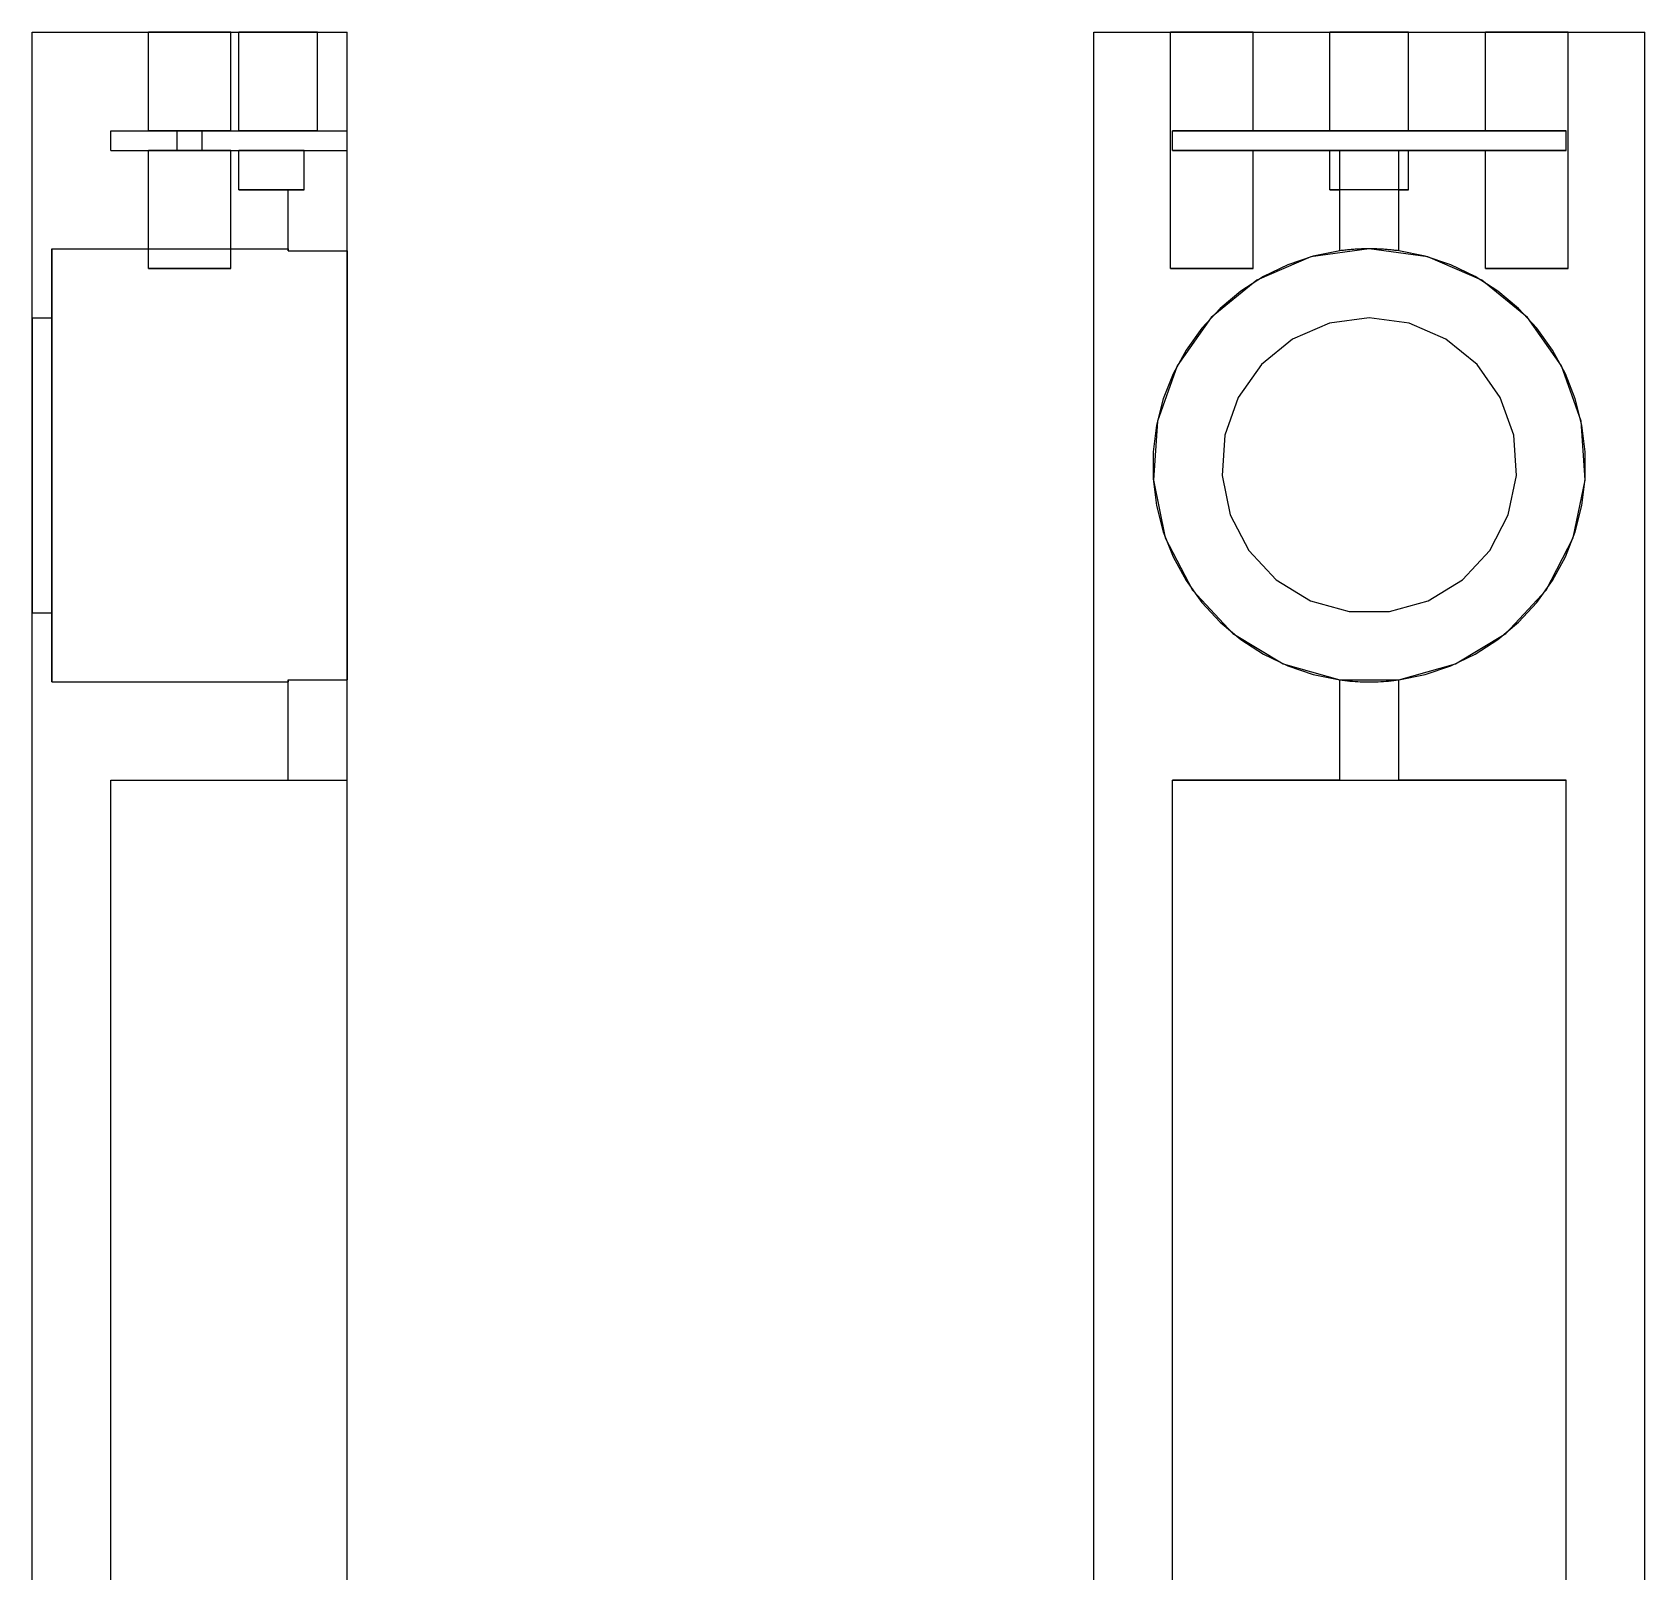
# Model space of a CAD drawing. Header units: millimetres. Extents: x 0 to 258, y -45 to 262.
# Drawn here: x 0 to 82, y 33.6 to 111.8 of the extents above; entities that cross this region are included whole.
import ezdxf

# ---------------------------------------------------------------- set-up
doc = ezdxf.new("R2010")
doc.units = ezdxf.units.MM
for name, color, linetype in [('FRONT_HIDDEN', 8, 'CONTINUOUS'), ('FRONT_VISIBLE', 7, 'Continuous'), ('SIDE_HIDDEN', 8, 'CONTINUOUS'), ('SIDE_VISIBLE', 7, 'Continuous')]:
    doc.layers.add(name, color=color, linetype=linetype)

msp = doc.modelspace()

# ---------------------------------------------------------------- linework, layer by layer
at = {"layer": 'FRONT_HIDDEN'}
for points in [[(0, 0), (0, 111.8)], [(0, 111.8), (16, 111.8)], [(10.1, 111.8), (9.917, 111.8), (9.735, 111.8), (9.552, 111.8), (9.37, 111.8), (9.187, 111.8), (9.004, 111.8), (8.822, 111.8), (8.639, 111.8), (8.457, 111.8), (8.274, 111.8), (8.091, 111.8), (7.909, 111.8), (7.726, 111.8), (7.543, 111.8), (7.361, 111.8), (7.178, 111.8), (6.996, 111.8), (6.813, 111.8), (6.63, 111.8), (6.448, 111.8), (6.265, 111.8), (6.083, 111.8), (5.9, 111.8)], [(5.9, 111.8), (6.083, 111.8), (6.265, 111.8), (6.448, 111.8), (6.63, 111.8), (6.813, 111.8), (6.996, 111.8), (7.178, 111.8), (7.361, 111.8), (7.543, 111.8), (7.726, 111.8), (7.909, 111.8), (8.091, 111.8), (8.274, 111.8), (8.457, 111.8), (8.639, 111.8), (8.822, 111.8), (9.004, 111.8), (9.187, 111.8), (9.37, 111.8), (9.552, 111.8), (9.735, 111.8), (9.917, 111.8), (10.1, 111.8)], [(10.1, 111.8), (9.917, 111.8), (9.735, 111.8), (9.552, 111.8), (9.37, 111.8), (9.187, 111.8), (9.004, 111.8), (8.822, 111.8), (8.639, 111.8), (8.457, 111.8), (8.274, 111.8), (8.091, 111.8), (7.909, 111.8), (7.726, 111.8), (7.543, 111.8), (7.361, 111.8), (7.178, 111.8), (6.996, 111.8), (6.813, 111.8), (6.63, 111.8), (6.448, 111.8), (6.265, 111.8), (6.083, 111.8), (5.9, 111.8)], [(5.9, 111.8), (6.083, 111.8), (6.265, 111.8), (6.448, 111.8), (6.63, 111.8), (6.813, 111.8), (6.996, 111.8), (7.178, 111.8), (7.361, 111.8), (7.543, 111.8), (7.726, 111.8), (7.909, 111.8), (8.091, 111.8), (8.274, 111.8), (8.457, 111.8), (8.639, 111.8), (8.822, 111.8), (9.004, 111.8), (9.187, 111.8), (9.37, 111.8), (9.552, 111.8), (9.735, 111.8), (9.917, 111.8), (10.1, 111.8)], [(5.9, 106.8), (5.9, 111.8)], [(5.9, 106.8), (5.9, 111.8)], [(10.1, 106.8), (10.1, 111.8)], [(10.1, 106.8), (10.1, 111.8)], [(14.5, 111.8), (14.326, 111.8), (14.152, 111.8), (13.978, 111.8), (13.804, 111.8), (13.63, 111.8), (13.457, 111.8), (13.283, 111.8), (13.109, 111.8), (12.935, 111.8), (12.761, 111.8), (12.587, 111.8), (12.413, 111.8), (12.239, 111.8), (12.065, 111.8), (11.891, 111.8), (11.717, 111.8), (11.543, 111.8), (11.37, 111.8), (11.196, 111.8), (11.022, 111.8), (10.848, 111.8), (10.674, 111.8), (10.5, 111.8)], [(10.5, 111.8), (10.674, 111.8), (10.848, 111.8), (11.022, 111.8), (11.196, 111.8), (11.37, 111.8), (11.543, 111.8), (11.717, 111.8), (11.891, 111.8), (12.065, 111.8), (12.239, 111.8), (12.413, 111.8), (12.587, 111.8), (12.761, 111.8), (12.935, 111.8), (13.109, 111.8), (13.283, 111.8), (13.457, 111.8), (13.63, 111.8), (13.804, 111.8), (13.978, 111.8), (14.152, 111.8), (14.326, 111.8), (14.5, 111.8)], [(10.5, 106.8), (10.5, 111.8)], [(14.5, 106.8), (14.5, 111.8)], [(16, 0), (16, 111.8)], [(4, 106.8), (7.36, 106.8)], [(4, 106.8), (7.36, 106.8)], [(4, 105.8), (4, 106.8)], [(4, 105.8), (4, 106.8)], [(10.1, 106.8), (9.917, 106.8), (9.735, 106.8), (9.552, 106.8), (9.37, 106.8), (9.187, 106.8), (9.004, 106.8), (8.822, 106.8), (8.639, 106.8), (8.457, 106.8), (8.274, 106.8), (8.091, 106.8), (7.909, 106.8), (7.726, 106.8), (7.543, 106.8), (7.361, 106.8), (7.178, 106.8), (6.996, 106.8), (6.813, 106.8), (6.63, 106.8), (6.448, 106.8), (6.265, 106.8), (6.083, 106.8), (5.9, 106.8)], [(5.9, 106.8), (5.963, 106.8), (6.027, 106.8), (6.09, 106.8), (6.154, 106.8), (6.217, 106.8), (6.281, 106.8), (6.344, 106.8), (6.408, 106.8), (6.471, 106.8), (6.535, 106.8), (6.598, 106.8), (6.662, 106.8), (6.725, 106.8), (6.789, 106.8), (6.852, 106.8), (6.915, 106.8), (6.979, 106.8), (7.042, 106.8), (7.106, 106.8), (7.169, 106.8), (7.233, 106.8), (7.296, 106.8), (7.36, 106.8)], [(7.36, 106.8), (7.296, 106.8), (7.233, 106.8), (7.169, 106.8), (7.106, 106.8), (7.042, 106.8), (6.979, 106.8), (6.915, 106.8), (6.852, 106.8), (6.789, 106.8), (6.725, 106.8), (6.662, 106.8), (6.598, 106.8), (6.535, 106.8), (6.471, 106.8), (6.408, 106.8), (6.344, 106.8), (6.281, 106.8), (6.217, 106.8), (6.154, 106.8), (6.09, 106.8), (6.027, 106.8), (5.963, 106.8), (5.9, 106.8)], [(5.9, 106.8), (6.083, 106.8), (6.265, 106.8), (6.448, 106.8), (6.63, 106.8), (6.813, 106.8), (6.996, 106.8), (7.178, 106.8), (7.361, 106.8), (7.543, 106.8), (7.726, 106.8), (7.909, 106.8), (8.091, 106.8), (8.274, 106.8), (8.457, 106.8), (8.639, 106.8), (8.822, 106.8), (9.004, 106.8), (9.187, 106.8), (9.37, 106.8), (9.552, 106.8), (9.735, 106.8), (9.917, 106.8), (10.1, 106.8)], [(7.36, 105.8), (7.36, 106.8)], [(7.36, 105.8), (7.36, 106.8)], [(8.64, 106.8), (8.704, 106.8), (8.767, 106.8), (8.831, 106.8), (8.894, 106.8), (8.958, 106.8), (9.021, 106.8), (9.085, 106.8), (9.148, 106.8), (9.211, 106.8), (9.275, 106.8), (9.338, 106.8), (9.402, 106.8), (9.465, 106.8), (9.529, 106.8), (9.592, 106.8), (9.656, 106.8), (9.719, 106.8), (9.783, 106.8), (9.846, 106.8), (9.91, 106.8), (9.973, 106.8), (10.037, 106.8), (10.1, 106.8)], [(8.64, 105.8), (8.64, 106.8)], [(8.64, 105.8), (8.64, 106.8)], [(10.1, 106.8), (10.037, 106.8), (9.973, 106.8), (9.91, 106.8), (9.846, 106.8), (9.783, 106.8), (9.719, 106.8), (9.656, 106.8), (9.592, 106.8), (9.529, 106.8), (9.465, 106.8), (9.402, 106.8), (9.338, 106.8), (9.275, 106.8), (9.211, 106.8), (9.148, 106.8), (9.085, 106.8), (9.021, 106.8), (8.958, 106.8), (8.894, 106.8), (8.831, 106.8), (8.767, 106.8), (8.704, 106.8), (8.64, 106.8)], [(8.64, 106.8), (16, 106.8)], [(8.64, 106.8), (16, 106.8)], [(14.5, 106.8), (14.326, 106.8), (14.152, 106.8), (13.978, 106.8), (13.804, 106.8), (13.63, 106.8), (13.457, 106.8), (13.283, 106.8), (13.109, 106.8), (12.935, 106.8), (12.761, 106.8), (12.587, 106.8), (12.413, 106.8), (12.239, 106.8), (12.065, 106.8), (11.891, 106.8), (11.717, 106.8), (11.543, 106.8), (11.37, 106.8), (11.196, 106.8), (11.022, 106.8), (10.848, 106.8), (10.674, 106.8), (10.5, 106.8)], [(10.5, 106.8), (10.674, 106.8), (10.848, 106.8), (11.022, 106.8), (11.196, 106.8), (11.37, 106.8), (11.543, 106.8), (11.717, 106.8), (11.891, 106.8), (12.065, 106.8), (12.239, 106.8), (12.413, 106.8), (12.587, 106.8), (12.761, 106.8), (12.935, 106.8), (13.109, 106.8), (13.283, 106.8), (13.457, 106.8), (13.63, 106.8), (13.804, 106.8), (13.978, 106.8), (14.152, 106.8), (14.326, 106.8), (14.5, 106.8)], [(16, 105.8), (16, 106.8)], [(16, 105.8), (16, 106.8)], [(4, 105.8), (7.36, 105.8)], [(4, 105.8), (7.36, 105.8)], [(10.1, 105.8), (9.917, 105.8), (9.735, 105.8), (9.552, 105.8), (9.37, 105.8), (9.187, 105.8), (9.004, 105.8), (8.822, 105.8), (8.639, 105.8), (8.457, 105.8), (8.274, 105.8), (8.091, 105.8), (7.909, 105.8), (7.726, 105.8), (7.543, 105.8), (7.361, 105.8), (7.178, 105.8), (6.996, 105.8), (6.813, 105.8), (6.63, 105.8), (6.448, 105.8), (6.265, 105.8), (6.083, 105.8), (5.9, 105.8)], [(5.9, 105.8), (5.963, 105.8), (6.027, 105.8), (6.09, 105.8), (6.154, 105.8), (6.217, 105.8), (6.281, 105.8), (6.344, 105.8), (6.408, 105.8), (6.471, 105.8), (6.535, 105.8), (6.598, 105.8), (6.662, 105.8), (6.725, 105.8), (6.789, 105.8), (6.852, 105.8), (6.915, 105.8), (6.979, 105.8), (7.042, 105.8), (7.106, 105.8), (7.169, 105.8), (7.233, 105.8), (7.296, 105.8), (7.36, 105.8)], [(7.36, 105.8), (7.296, 105.8), (7.233, 105.8), (7.169, 105.8), (7.106, 105.8), (7.042, 105.8), (6.979, 105.8), (6.915, 105.8), (6.852, 105.8), (6.789, 105.8), (6.725, 105.8), (6.662, 105.8), (6.598, 105.8), (6.535, 105.8), (6.471, 105.8), (6.408, 105.8), (6.344, 105.8), (6.281, 105.8), (6.217, 105.8), (6.154, 105.8), (6.09, 105.8), (6.027, 105.8), (5.963, 105.8), (5.9, 105.8)], [(5.9, 105.8), (6.083, 105.8), (6.265, 105.8), (6.448, 105.8), (6.63, 105.8), (6.813, 105.8), (6.996, 105.8), (7.178, 105.8), (7.361, 105.8), (7.543, 105.8), (7.726, 105.8), (7.909, 105.8), (8.091, 105.8), (8.274, 105.8), (8.457, 105.8), (8.639, 105.8), (8.822, 105.8), (9.004, 105.8), (9.187, 105.8), (9.37, 105.8), (9.552, 105.8), (9.735, 105.8), (9.917, 105.8), (10.1, 105.8)], [(5.9, 99.8), (5.9, 105.8)], [(5.9, 99.8), (5.9, 105.8)], [(8.64, 105.8), (8.704, 105.8), (8.767, 105.8), (8.831, 105.8), (8.894, 105.8), (8.958, 105.8), (9.021, 105.8), (9.085, 105.8), (9.148, 105.8), (9.211, 105.8), (9.275, 105.8), (9.338, 105.8), (9.402, 105.8), (9.465, 105.8), (9.529, 105.8), (9.592, 105.8), (9.656, 105.8), (9.719, 105.8), (9.783, 105.8), (9.846, 105.8), (9.91, 105.8), (9.973, 105.8), (10.037, 105.8), (10.1, 105.8)], [(10.1, 105.8), (10.037, 105.8), (9.973, 105.8), (9.91, 105.8), (9.846, 105.8), (9.783, 105.8), (9.719, 105.8), (9.656, 105.8), (9.592, 105.8), (9.529, 105.8), (9.465, 105.8), (9.402, 105.8), (9.338, 105.8), (9.275, 105.8), (9.211, 105.8), (9.148, 105.8), (9.085, 105.8), (9.021, 105.8), (8.958, 105.8), (8.894, 105.8), (8.831, 105.8), (8.767, 105.8), (8.704, 105.8), (8.64, 105.8)], [(8.64, 105.8), (16, 105.8)], [(8.64, 105.8), (16, 105.8)], [(10.1, 99.8), (10.1, 105.8)], [(10.1, 99.8), (10.1, 105.8)], [(13.823, 105.8), (13.678, 105.8), (13.534, 105.8), (13.389, 105.8), (13.245, 105.8), (13.101, 105.8), (12.956, 105.8), (12.812, 105.8), (12.667, 105.8), (12.523, 105.8), (12.378, 105.8), (12.234, 105.8), (12.089, 105.8), (11.945, 105.8), (11.8, 105.8), (11.656, 105.8), (11.511, 105.8), (11.367, 105.8), (11.222, 105.8), (11.078, 105.8), (10.933, 105.8), (10.789, 105.8), (10.644, 105.8), (10.5, 105.8)], [(10.5, 105.8), (10.644, 105.8), (10.789, 105.8), (10.933, 105.8), (11.078, 105.8), (11.222, 105.8), (11.367, 105.8), (11.511, 105.8), (11.656, 105.8), (11.8, 105.8), (11.945, 105.8), (12.089, 105.8), (12.234, 105.8), (12.378, 105.8), (12.523, 105.8), (12.667, 105.8), (12.812, 105.8), (12.956, 105.8), (13.101, 105.8), (13.245, 105.8), (13.389, 105.8), (13.534, 105.8), (13.678, 105.8), (13.823, 105.8)], [(10.5, 103.8), (10.5, 105.8)], [(13.823, 105.8), (16, 105.8)], [(13.823, 103.8), (13.823, 105.8)], [(13.823, 105.8), (16, 105.8)], [(13.823, 103.8), (13.823, 105.8)], [(16, 100.697), (16, 105.8)], [(16, 100.697), (16, 105.8)], [(13.823, 103.8), (13.678, 103.8), (13.534, 103.8), (13.389, 103.8), (13.245, 103.8), (13.101, 103.8), (12.956, 103.8), (12.812, 103.8), (12.667, 103.8), (12.523, 103.8), (12.378, 103.8), (12.234, 103.8), (12.089, 103.8), (11.945, 103.8), (11.8, 103.8), (11.656, 103.8), (11.511, 103.8), (11.367, 103.8), (11.222, 103.8), (11.078, 103.8), (10.933, 103.8), (10.789, 103.8), (10.644, 103.8), (10.5, 103.8)], [(10.5, 103.8), (10.644, 103.8), (10.789, 103.8), (10.933, 103.8), (11.078, 103.8), (11.222, 103.8), (11.367, 103.8), (11.511, 103.8), (11.656, 103.8), (11.8, 103.8), (11.945, 103.8), (12.089, 103.8), (12.234, 103.8), (12.378, 103.8), (12.523, 103.8), (12.667, 103.8), (12.812, 103.8), (12.956, 103.8), (13.101, 103.8), (13.245, 103.8), (13.389, 103.8), (13.534, 103.8), (13.678, 103.8), (13.823, 103.8)], [(13, 103.8), (13.823, 103.8)], [(13, 100.697), (13, 103.8)], [(13, 103.8), (13.823, 103.8)], [(13, 100.697), (13, 103.8)], [(1, 100.8), (1, 99.843), (1, 98.887), (1, 97.93), (1, 96.974), (1, 96.017), (1, 95.061), (1, 94.104), (1, 93.148), (1, 92.191), (1, 91.235), (1, 90.278), (1, 89.322), (1, 88.365), (1, 87.409), (1, 86.452), (1, 85.496), (1, 84.539), (1, 83.583), (1, 82.626), (1, 81.67), (1, 80.713), (1, 79.757), (1, 78.8)], [(1, 78.8), (1, 79.757), (1, 80.713), (1, 81.67), (1, 82.626), (1, 83.583), (1, 84.539), (1, 85.496), (1, 86.452), (1, 87.409), (1, 88.365), (1, 89.322), (1, 90.278), (1, 91.235), (1, 92.191), (1, 93.148), (1, 94.104), (1, 95.061), (1, 96.017), (1, 96.974), (1, 97.93), (1, 98.887), (1, 99.843), (1, 100.8)], [(1, 100.8), (13, 100.8)], [(13, 100.697), (13, 100.702), (13, 100.706), (13, 100.711), (13, 100.715), (13, 100.72), (13, 100.724), (13, 100.729), (13, 100.733), (13, 100.737), (13, 100.742), (13, 100.746), (13, 100.751), (13, 100.755), (13, 100.76), (13, 100.764), (13, 100.769), (13, 100.773), (13, 100.778), (13, 100.782), (13, 100.787), (13, 100.791), (13, 100.796), (13, 100.8)], [(13, 100.8), (13, 100.796), (13, 100.791), (13, 100.787), (13, 100.782), (13, 100.778), (13, 100.773), (13, 100.769), (13, 100.764), (13, 100.76), (13, 100.755), (13, 100.751), (13, 100.746), (13, 100.742), (13, 100.737), (13, 100.733), (13, 100.729), (13, 100.724), (13, 100.72), (13, 100.715), (13, 100.711), (13, 100.706), (13, 100.702), (13, 100.697)], [(13, 100.697), (16, 100.697)], [(13, 100.697), (16, 100.697)], [(16, 78.903), (16, 79.85), (16, 80.798), (16, 81.746), (16, 82.693), (16, 83.641), (16, 84.588), (16, 85.536), (16, 86.483), (16, 87.431), (16, 88.379), (16, 89.326), (16, 90.274), (16, 91.221), (16, 92.169), (16, 93.117), (16, 94.064), (16, 95.012), (16, 95.959), (16, 96.907), (16, 97.854), (16, 98.802), (16, 99.75), (16, 100.697)], [(16, 100.697), (16, 99.75), (16, 98.802), (16, 97.854), (16, 96.907), (16, 95.959), (16, 95.012), (16, 94.064), (16, 93.117), (16, 92.169), (16, 91.221), (16, 90.274), (16, 89.326), (16, 88.379), (16, 87.431), (16, 86.483), (16, 85.536), (16, 84.588), (16, 83.641), (16, 82.693), (16, 81.746), (16, 80.798), (16, 79.85), (16, 78.903)], [(10.1, 99.8), (9.917, 99.8), (9.735, 99.8), (9.552, 99.8), (9.37, 99.8), (9.187, 99.8), (9.004, 99.8), (8.822, 99.8), (8.639, 99.8), (8.457, 99.8), (8.274, 99.8), (8.091, 99.8), (7.909, 99.8), (7.726, 99.8), (7.543, 99.8), (7.361, 99.8), (7.178, 99.8), (6.996, 99.8), (6.813, 99.8), (6.63, 99.8), (6.448, 99.8), (6.265, 99.8), (6.083, 99.8), (5.9, 99.8)], [(5.9, 99.8), (6.083, 99.8), (6.265, 99.8), (6.448, 99.8), (6.63, 99.8), (6.813, 99.8), (6.996, 99.8), (7.178, 99.8), (7.361, 99.8), (7.543, 99.8), (7.726, 99.8), (7.909, 99.8), (8.091, 99.8), (8.274, 99.8), (8.457, 99.8), (8.639, 99.8), (8.822, 99.8), (9.004, 99.8), (9.187, 99.8), (9.37, 99.8), (9.552, 99.8), (9.735, 99.8), (9.917, 99.8), (10.1, 99.8)], [(10.1, 99.8), (9.917, 99.8), (9.735, 99.8), (9.552, 99.8), (9.37, 99.8), (9.187, 99.8), (9.004, 99.8), (8.822, 99.8), (8.639, 99.8), (8.457, 99.8), (8.274, 99.8), (8.091, 99.8), (7.909, 99.8), (7.726, 99.8), (7.543, 99.8), (7.361, 99.8), (7.178, 99.8), (6.996, 99.8), (6.813, 99.8), (6.63, 99.8), (6.448, 99.8), (6.265, 99.8), (6.083, 99.8), (5.9, 99.8)], [(5.9, 99.8), (6.083, 99.8), (6.265, 99.8), (6.448, 99.8), (6.63, 99.8), (6.813, 99.8), (6.996, 99.8), (7.178, 99.8), (7.361, 99.8), (7.543, 99.8), (7.726, 99.8), (7.909, 99.8), (8.091, 99.8), (8.274, 99.8), (8.457, 99.8), (8.639, 99.8), (8.822, 99.8), (9.004, 99.8), (9.187, 99.8), (9.37, 99.8), (9.552, 99.8), (9.735, 99.8), (9.917, 99.8), (10.1, 99.8)], [(0, 97.3), (0, 96.648), (0, 95.996), (0, 95.343), (0, 94.691), (0, 94.039), (0, 93.387), (0, 92.735), (0, 92.083), (0, 91.43), (0, 90.778), (0, 90.126), (0, 89.474), (0, 88.822), (0, 88.17), (0, 87.517), (0, 86.865), (0, 86.213), (0, 85.561), (0, 84.909), (0, 84.257), (0, 83.604), (0, 82.952), (0, 82.3)], [(0, 82.3), (0, 82.952), (0, 83.604), (0, 84.257), (0, 84.909), (0, 85.561), (0, 86.213), (0, 86.865), (0, 87.517), (0, 88.17), (0, 88.822), (0, 89.474), (0, 90.126), (0, 90.778), (0, 91.43), (0, 92.083), (0, 92.735), (0, 93.387), (0, 94.039), (0, 94.691), (0, 95.343), (0, 95.996), (0, 96.648), (0, 97.3)], [(0, 97.3), (1, 97.3)], [(1, 97.3), (1, 96.648), (1, 95.996), (1, 95.343), (1, 94.691), (1, 94.039), (1, 93.387), (1, 92.735), (1, 92.083), (1, 91.43), (1, 90.778), (1, 90.126), (1, 89.474), (1, 88.822), (1, 88.17), (1, 87.517), (1, 86.865), (1, 86.213), (1, 85.561), (1, 84.909), (1, 84.257), (1, 83.604), (1, 82.952), (1, 82.3)], [(1, 82.3), (1, 82.952), (1, 83.604), (1, 84.257), (1, 84.909), (1, 85.561), (1, 86.213), (1, 86.865), (1, 87.517), (1, 88.17), (1, 88.822), (1, 89.474), (1, 90.126), (1, 90.778), (1, 91.43), (1, 92.083), (1, 92.735), (1, 93.387), (1, 94.039), (1, 94.691), (1, 95.343), (1, 95.996), (1, 96.648), (1, 97.3)], [(0, 82.3), (1, 82.3)], [(1, 78.8), (13, 78.8)], [(13, 78.903), (16, 78.903)], [(13, 73.8), (13, 78.903)], [(13, 78.903), (16, 78.903)], [(13, 78.903), (13, 78.898), (13, 78.894), (13, 78.889), (13, 78.885), (13, 78.88), (13, 78.876), (13, 78.871), (13, 78.867), (13, 78.863), (13, 78.858), (13, 78.854), (13, 78.849), (13, 78.845), (13, 78.84), (13, 78.836), (13, 78.831), (13, 78.827), (13, 78.822), (13, 78.818), (13, 78.813), (13, 78.809), (13, 78.804), (13, 78.8)], [(13, 78.8), (13, 78.804), (13, 78.809), (13, 78.813), (13, 78.818), (13, 78.822), (13, 78.827), (13, 78.831), (13, 78.836), (13, 78.84), (13, 78.845), (13, 78.849), (13, 78.854), (13, 78.858), (13, 78.863), (13, 78.867), (13, 78.871), (13, 78.876), (13, 78.88), (13, 78.885), (13, 78.889), (13, 78.894), (13, 78.898), (13, 78.903)], [(13, 73.8), (13, 78.903)], [(16, 73.8), (16, 78.903)], [(16, 73.8), (16, 78.903)], [(4, 73.8), (16, 73.8)], [(4, 7), (4, 73.8)], [(4, 73.8), (16, 73.8)], [(4, 7), (4, 73.8)], [(13, 73.8), (16, 73.8)], [(13, 73.8), (16, 73.8)], [(16, 7), (16, 73.8)], [(16, 7), (16, 73.8)]]:
    msp.add_lwpolyline(points, dxfattribs=at)
at = {"layer": 'FRONT_VISIBLE'}
for points in [[(0, 0), (0, 111.8)], [(0, 111.8), (16, 111.8)], [(16, 0), (16, 111.8)]]:
    msp.add_lwpolyline(points, dxfattribs=at)
at = {"layer": 'SIDE_HIDDEN'}
for points in [[(53.95, 0), (53.95, 111.8)], [(53.95, 111.8), (81.95, 111.8)], [(62.05, 111.8), (61.867, 111.8), (61.685, 111.8), (61.502, 111.8), (61.32, 111.8), (61.137, 111.8), (60.954, 111.8), (60.772, 111.8), (60.589, 111.8), (60.407, 111.8), (60.224, 111.8), (60.041, 111.8), (59.859, 111.8), (59.676, 111.8), (59.493, 111.8), (59.311, 111.8), (59.128, 111.8), (58.946, 111.8), (58.763, 111.8), (58.58, 111.8), (58.398, 111.8), (58.215, 111.8), (58.033, 111.8), (57.85, 111.8)], [(57.85, 111.8), (57.941, 111.8), (58.033, 111.8), (58.124, 111.8), (58.215, 111.8), (58.307, 111.8), (58.398, 111.8), (58.489, 111.8), (58.58, 111.8), (58.672, 111.8), (58.763, 111.8), (58.854, 111.8), (58.946, 111.8), (59.037, 111.8), (59.128, 111.8), (59.22, 111.8), (59.311, 111.8), (59.402, 111.8), (59.493, 111.8), (59.585, 111.8), (59.676, 111.8), (59.767, 111.8), (59.859, 111.8), (59.95, 111.8)], [(57.85, 99.8), (57.85, 111.8)], [(59.95, 111.8), (60.041, 111.8), (60.133, 111.8), (60.224, 111.8), (60.315, 111.8), (60.407, 111.8), (60.498, 111.8), (60.589, 111.8), (60.68, 111.8), (60.772, 111.8), (60.863, 111.8), (60.954, 111.8), (61.046, 111.8), (61.137, 111.8), (61.228, 111.8), (61.32, 111.8), (61.411, 111.8), (61.502, 111.8), (61.593, 111.8), (61.685, 111.8), (61.776, 111.8), (61.867, 111.8), (61.959, 111.8), (62.05, 111.8)], [(62.05, 106.8), (62.05, 111.8)], [(69.95, 111.8), (69.776, 111.8), (69.602, 111.8), (69.428, 111.8), (69.254, 111.8), (69.08, 111.8), (68.907, 111.8), (68.733, 111.8), (68.559, 111.8), (68.385, 111.8), (68.211, 111.8), (68.037, 111.8), (67.863, 111.8), (67.689, 111.8), (67.515, 111.8), (67.341, 111.8), (67.167, 111.8), (66.993, 111.8), (66.82, 111.8), (66.646, 111.8), (66.472, 111.8), (66.298, 111.8), (66.124, 111.8), (65.95, 111.8)], [(65.95, 111.8), (66.037, 111.8), (66.124, 111.8), (66.211, 111.8), (66.298, 111.8), (66.385, 111.8), (66.472, 111.8), (66.559, 111.8), (66.646, 111.8), (66.733, 111.8), (66.82, 111.8), (66.907, 111.8), (66.993, 111.8), (67.08, 111.8), (67.167, 111.8), (67.254, 111.8), (67.341, 111.8), (67.428, 111.8), (67.515, 111.8), (67.602, 111.8), (67.689, 111.8), (67.776, 111.8), (67.863, 111.8), (67.95, 111.8)], [(65.95, 106.8), (65.95, 111.8)], [(67.95, 111.8), (68.037, 111.8), (68.124, 111.8), (68.211, 111.8), (68.298, 111.8), (68.385, 111.8), (68.472, 111.8), (68.559, 111.8), (68.646, 111.8), (68.733, 111.8), (68.82, 111.8), (68.907, 111.8), (68.993, 111.8), (69.08, 111.8), (69.167, 111.8), (69.254, 111.8), (69.341, 111.8), (69.428, 111.8), (69.515, 111.8), (69.602, 111.8), (69.689, 111.8), (69.776, 111.8), (69.863, 111.8), (69.95, 111.8)], [(69.95, 106.8), (69.95, 111.8)], [(78.05, 111.8), (77.867, 111.8), (77.685, 111.8), (77.502, 111.8), (77.32, 111.8), (77.137, 111.8), (76.954, 111.8), (76.772, 111.8), (76.589, 111.8), (76.407, 111.8), (76.224, 111.8), (76.041, 111.8), (75.859, 111.8), (75.676, 111.8), (75.493, 111.8), (75.311, 111.8), (75.128, 111.8), (74.946, 111.8), (74.763, 111.8), (74.58, 111.8), (74.398, 111.8), (74.215, 111.8), (74.033, 111.8), (73.85, 111.8)], [(73.85, 111.8), (73.941, 111.8), (74.033, 111.8), (74.124, 111.8), (74.215, 111.8), (74.307, 111.8), (74.398, 111.8), (74.489, 111.8), (74.58, 111.8), (74.672, 111.8), (74.763, 111.8), (74.854, 111.8), (74.946, 111.8), (75.037, 111.8), (75.128, 111.8), (75.22, 111.8), (75.311, 111.8), (75.402, 111.8), (75.493, 111.8), (75.585, 111.8), (75.676, 111.8), (75.767, 111.8), (75.859, 111.8), (75.95, 111.8)], [(73.85, 106.8), (73.85, 111.8)], [(75.95, 111.8), (76.041, 111.8), (76.133, 111.8), (76.224, 111.8), (76.315, 111.8), (76.407, 111.8), (76.498, 111.8), (76.589, 111.8), (76.68, 111.8), (76.772, 111.8), (76.863, 111.8), (76.954, 111.8), (77.046, 111.8), (77.137, 111.8), (77.228, 111.8), (77.32, 111.8), (77.411, 111.8), (77.502, 111.8), (77.593, 111.8), (77.685, 111.8), (77.776, 111.8), (77.867, 111.8), (77.959, 111.8), (78.05, 111.8)], [(78.05, 99.8), (78.05, 111.8)], [(81.95, 0), (81.95, 111.8)], [(57.95, 106.8), (58.037, 106.8), (58.124, 106.8), (58.211, 106.8), (58.298, 106.8), (58.385, 106.8), (58.472, 106.8), (58.559, 106.8), (58.646, 106.8), (58.733, 106.8), (58.82, 106.8), (58.907, 106.8), (58.993, 106.8), (59.08, 106.8), (59.167, 106.8), (59.254, 106.8), (59.341, 106.8), (59.428, 106.8), (59.515, 106.8), (59.602, 106.8), (59.689, 106.8), (59.776, 106.8), (59.863, 106.8), (59.95, 106.8)], [(57.95, 105.8), (57.95, 106.8)], [(57.95, 105.8), (57.95, 106.8)], [(62.05, 106.8), (61.872, 106.8), (61.693, 106.8), (61.515, 106.8), (61.337, 106.8), (61.159, 106.8), (60.98, 106.8), (60.802, 106.8), (60.624, 106.8), (60.446, 106.8), (60.267, 106.8), (60.089, 106.8), (59.911, 106.8), (59.733, 106.8), (59.554, 106.8), (59.376, 106.8), (59.198, 106.8), (59.02, 106.8), (58.841, 106.8), (58.663, 106.8), (58.485, 106.8), (58.307, 106.8), (58.128, 106.8), (57.95, 106.8)], [(57.95, 106.8), (62.05, 106.8)], [(57.95, 105.8), (57.95, 106.8)], [(59.95, 106.8), (60.041, 106.8), (60.133, 106.8), (60.224, 106.8), (60.315, 106.8), (60.407, 106.8), (60.498, 106.8), (60.589, 106.8), (60.68, 106.8), (60.772, 106.8), (60.863, 106.8), (60.954, 106.8), (61.046, 106.8), (61.137, 106.8), (61.228, 106.8), (61.32, 106.8), (61.411, 106.8), (61.502, 106.8), (61.593, 106.8), (61.685, 106.8), (61.776, 106.8), (61.867, 106.8), (61.959, 106.8), (62.05, 106.8)], [(69.95, 106.8), (69.776, 106.8), (69.602, 106.8), (69.428, 106.8), (69.254, 106.8), (69.08, 106.8), (68.907, 106.8), (68.733, 106.8), (68.559, 106.8), (68.385, 106.8), (68.211, 106.8), (68.037, 106.8), (67.863, 106.8), (67.689, 106.8), (67.515, 106.8), (67.341, 106.8), (67.167, 106.8), (66.993, 106.8), (66.82, 106.8), (66.646, 106.8), (66.472, 106.8), (66.298, 106.8), (66.124, 106.8), (65.95, 106.8)], [(65.95, 106.8), (66.037, 106.8), (66.124, 106.8), (66.211, 106.8), (66.298, 106.8), (66.385, 106.8), (66.472, 106.8), (66.559, 106.8), (66.646, 106.8), (66.733, 106.8), (66.82, 106.8), (66.907, 106.8), (66.993, 106.8), (67.08, 106.8), (67.167, 106.8), (67.254, 106.8), (67.341, 106.8), (67.428, 106.8), (67.515, 106.8), (67.602, 106.8), (67.689, 106.8), (67.776, 106.8), (67.863, 106.8), (67.95, 106.8)], [(65.95, 106.8), (69.95, 106.8)], [(67.95, 106.8), (68.037, 106.8), (68.124, 106.8), (68.211, 106.8), (68.298, 106.8), (68.385, 106.8), (68.472, 106.8), (68.559, 106.8), (68.646, 106.8), (68.733, 106.8), (68.82, 106.8), (68.907, 106.8), (68.993, 106.8), (69.08, 106.8), (69.167, 106.8), (69.254, 106.8), (69.341, 106.8), (69.428, 106.8), (69.515, 106.8), (69.602, 106.8), (69.689, 106.8), (69.776, 106.8), (69.863, 106.8), (69.95, 106.8)], [(77.95, 106.8), (77.772, 106.8), (77.593, 106.8), (77.415, 106.8), (77.237, 106.8), (77.059, 106.8), (76.88, 106.8), (76.702, 106.8), (76.524, 106.8), (76.346, 106.8), (76.167, 106.8), (75.989, 106.8), (75.811, 106.8), (75.633, 106.8), (75.454, 106.8), (75.276, 106.8), (75.098, 106.8), (74.92, 106.8), (74.741, 106.8), (74.563, 106.8), (74.385, 106.8), (74.207, 106.8), (74.028, 106.8), (73.85, 106.8)], [(73.85, 106.8), (73.941, 106.8), (74.033, 106.8), (74.124, 106.8), (74.215, 106.8), (74.307, 106.8), (74.398, 106.8), (74.489, 106.8), (74.58, 106.8), (74.672, 106.8), (74.763, 106.8), (74.854, 106.8), (74.946, 106.8), (75.037, 106.8), (75.128, 106.8), (75.22, 106.8), (75.311, 106.8), (75.402, 106.8), (75.493, 106.8), (75.585, 106.8), (75.676, 106.8), (75.767, 106.8), (75.859, 106.8), (75.95, 106.8)], [(73.85, 106.8), (77.95, 106.8)], [(75.95, 106.8), (76.037, 106.8), (76.124, 106.8), (76.211, 106.8), (76.298, 106.8), (76.385, 106.8), (76.472, 106.8), (76.559, 106.8), (76.646, 106.8), (76.733, 106.8), (76.82, 106.8), (76.907, 106.8), (76.993, 106.8), (77.08, 106.8), (77.167, 106.8), (77.254, 106.8), (77.341, 106.8), (77.428, 106.8), (77.515, 106.8), (77.602, 106.8), (77.689, 106.8), (77.776, 106.8), (77.863, 106.8), (77.95, 106.8)], [(77.95, 105.8), (77.95, 106.8)], [(77.95, 105.8), (77.95, 106.8)], [(77.95, 105.8), (77.95, 106.8)], [(57.95, 105.8), (58.037, 105.8), (58.124, 105.8), (58.211, 105.8), (58.298, 105.8), (58.385, 105.8), (58.472, 105.8), (58.559, 105.8), (58.646, 105.8), (58.733, 105.8), (58.82, 105.8), (58.907, 105.8), (58.993, 105.8), (59.08, 105.8), (59.167, 105.8), (59.254, 105.8), (59.341, 105.8), (59.428, 105.8), (59.515, 105.8), (59.602, 105.8), (59.689, 105.8), (59.776, 105.8), (59.863, 105.8), (59.95, 105.8)], [(62.05, 105.8), (61.872, 105.8), (61.693, 105.8), (61.515, 105.8), (61.337, 105.8), (61.159, 105.8), (60.98, 105.8), (60.802, 105.8), (60.624, 105.8), (60.446, 105.8), (60.267, 105.8), (60.089, 105.8), (59.911, 105.8), (59.733, 105.8), (59.554, 105.8), (59.376, 105.8), (59.198, 105.8), (59.02, 105.8), (58.841, 105.8), (58.663, 105.8), (58.485, 105.8), (58.307, 105.8), (58.128, 105.8), (57.95, 105.8)], [(57.95, 105.8), (77.95, 105.8)], [(59.95, 105.8), (60.041, 105.8), (60.133, 105.8), (60.224, 105.8), (60.315, 105.8), (60.407, 105.8), (60.498, 105.8), (60.589, 105.8), (60.68, 105.8), (60.772, 105.8), (60.863, 105.8), (60.954, 105.8), (61.046, 105.8), (61.137, 105.8), (61.228, 105.8), (61.32, 105.8), (61.411, 105.8), (61.502, 105.8), (61.593, 105.8), (61.685, 105.8), (61.776, 105.8), (61.867, 105.8), (61.959, 105.8), (62.05, 105.8)], [(62.05, 99.8), (62.05, 105.8)], [(66.45, 105.8), (66.428, 105.8), (66.407, 105.8), (66.385, 105.8), (66.363, 105.8), (66.341, 105.8), (66.32, 105.8), (66.298, 105.8), (66.276, 105.8), (66.254, 105.8), (66.233, 105.8), (66.211, 105.8), (66.189, 105.8), (66.167, 105.8), (66.146, 105.8), (66.124, 105.8), (66.102, 105.8), (66.08, 105.8), (66.059, 105.8), (66.037, 105.8), (66.015, 105.8), (65.993, 105.8), (65.972, 105.8), (65.95, 105.8)], [(65.95, 105.8), (65.972, 105.8), (65.993, 105.8), (66.015, 105.8), (66.037, 105.8), (66.059, 105.8), (66.08, 105.8), (66.102, 105.8), (66.124, 105.8), (66.146, 105.8), (66.167, 105.8), (66.189, 105.8), (66.211, 105.8), (66.233, 105.8), (66.254, 105.8), (66.276, 105.8), (66.298, 105.8), (66.32, 105.8), (66.341, 105.8), (66.363, 105.8), (66.385, 105.8), (66.407, 105.8), (66.428, 105.8), (66.45, 105.8)], [(65.95, 103.8), (65.95, 105.8)], [(66.45, 103.8), (66.45, 105.8)], [(69.45, 103.8), (69.45, 105.8)], [(69.45, 105.8), (69.472, 105.8), (69.493, 105.8), (69.515, 105.8), (69.537, 105.8), (69.559, 105.8), (69.58, 105.8), (69.602, 105.8), (69.624, 105.8), (69.646, 105.8), (69.667, 105.8), (69.689, 105.8), (69.711, 105.8), (69.733, 105.8), (69.754, 105.8), (69.776, 105.8), (69.798, 105.8), (69.82, 105.8), (69.841, 105.8), (69.863, 105.8), (69.885, 105.8), (69.907, 105.8), (69.928, 105.8), (69.95, 105.8)], [(69.95, 105.8), (69.928, 105.8), (69.907, 105.8), (69.885, 105.8), (69.863, 105.8), (69.841, 105.8), (69.82, 105.8), (69.798, 105.8), (69.776, 105.8), (69.754, 105.8), (69.733, 105.8), (69.711, 105.8), (69.689, 105.8), (69.667, 105.8), (69.646, 105.8), (69.624, 105.8), (69.602, 105.8), (69.58, 105.8), (69.559, 105.8), (69.537, 105.8), (69.515, 105.8), (69.493, 105.8), (69.472, 105.8), (69.45, 105.8)], [(69.95, 103.8), (69.95, 105.8)], [(77.95, 105.8), (77.772, 105.8), (77.593, 105.8), (77.415, 105.8), (77.237, 105.8), (77.059, 105.8), (76.88, 105.8), (76.702, 105.8), (76.524, 105.8), (76.346, 105.8), (76.167, 105.8), (75.989, 105.8), (75.811, 105.8), (75.633, 105.8), (75.454, 105.8), (75.276, 105.8), (75.098, 105.8), (74.92, 105.8), (74.741, 105.8), (74.563, 105.8), (74.385, 105.8), (74.207, 105.8), (74.028, 105.8), (73.85, 105.8)], [(73.85, 105.8), (73.941, 105.8), (74.033, 105.8), (74.124, 105.8), (74.215, 105.8), (74.307, 105.8), (74.398, 105.8), (74.489, 105.8), (74.58, 105.8), (74.672, 105.8), (74.763, 105.8), (74.854, 105.8), (74.946, 105.8), (75.037, 105.8), (75.128, 105.8), (75.22, 105.8), (75.311, 105.8), (75.402, 105.8), (75.493, 105.8), (75.585, 105.8), (75.676, 105.8), (75.767, 105.8), (75.859, 105.8), (75.95, 105.8)], [(73.85, 99.8), (73.85, 105.8)], [(75.95, 105.8), (76.037, 105.8), (76.124, 105.8), (76.211, 105.8), (76.298, 105.8), (76.385, 105.8), (76.472, 105.8), (76.559, 105.8), (76.646, 105.8), (76.733, 105.8), (76.82, 105.8), (76.907, 105.8), (76.993, 105.8), (77.08, 105.8), (77.167, 105.8), (77.254, 105.8), (77.341, 105.8), (77.428, 105.8), (77.515, 105.8), (77.602, 105.8), (77.689, 105.8), (77.776, 105.8), (77.863, 105.8), (77.95, 105.8)], [(69.95, 103.8), (69.776, 103.8), (69.602, 103.8), (69.428, 103.8), (69.254, 103.8), (69.08, 103.8), (68.907, 103.8), (68.733, 103.8), (68.559, 103.8), (68.385, 103.8), (68.211, 103.8), (68.037, 103.8), (67.863, 103.8), (67.689, 103.8), (67.515, 103.8), (67.341, 103.8), (67.167, 103.8), (66.993, 103.8), (66.82, 103.8), (66.646, 103.8), (66.472, 103.8), (66.298, 103.8), (66.124, 103.8), (65.95, 103.8)], [(65.95, 103.8), (65.972, 103.8), (65.993, 103.8), (66.015, 103.8), (66.037, 103.8), (66.059, 103.8), (66.08, 103.8), (66.102, 103.8), (66.124, 103.8), (66.146, 103.8), (66.167, 103.8), (66.189, 103.8), (66.211, 103.8), (66.233, 103.8), (66.254, 103.8), (66.276, 103.8), (66.298, 103.8), (66.32, 103.8), (66.341, 103.8), (66.363, 103.8), (66.385, 103.8), (66.407, 103.8), (66.428, 103.8), (66.45, 103.8)], [(66.45, 100.697), (66.45, 103.8)], [(69.45, 100.697), (69.45, 103.8)], [(69.45, 103.8), (69.472, 103.8), (69.493, 103.8), (69.515, 103.8), (69.537, 103.8), (69.559, 103.8), (69.58, 103.8), (69.602, 103.8), (69.624, 103.8), (69.646, 103.8), (69.667, 103.8), (69.689, 103.8), (69.711, 103.8), (69.733, 103.8), (69.754, 103.8), (69.776, 103.8), (69.798, 103.8), (69.82, 103.8), (69.841, 103.8), (69.863, 103.8), (69.885, 103.8), (69.907, 103.8), (69.928, 103.8), (69.95, 103.8)], [(67.95, 100.8), (64.982, 100.392), (62.235, 99.199), (59.911, 97.308), (58.183, 94.861), (57.18, 92.038), (56.976, 89.049), (57.585, 86.116), (58.963, 83.457), (61.008, 81.267), (63.568, 79.711), (66.452, 78.902), (69.448, 78.902), (72.332, 79.711), (74.892, 81.267), (76.937, 83.457), (78.315, 86.116), (78.924, 89.049), (78.72, 92.038), (77.717, 94.861), (75.989, 97.308), (73.665, 99.199), (70.918, 100.392), (67.95, 100.8)], [(62.05, 99.8), (61.867, 99.8), (61.685, 99.8), (61.502, 99.8), (61.32, 99.8), (61.137, 99.8), (60.954, 99.8), (60.772, 99.8), (60.589, 99.8), (60.407, 99.8), (60.224, 99.8), (60.041, 99.8), (59.859, 99.8), (59.676, 99.8), (59.493, 99.8), (59.311, 99.8), (59.128, 99.8), (58.946, 99.8), (58.763, 99.8), (58.58, 99.8), (58.398, 99.8), (58.215, 99.8), (58.033, 99.8), (57.85, 99.8)], [(57.85, 99.8), (57.941, 99.8), (58.033, 99.8), (58.124, 99.8), (58.215, 99.8), (58.307, 99.8), (58.398, 99.8), (58.489, 99.8), (58.58, 99.8), (58.672, 99.8), (58.763, 99.8), (58.854, 99.8), (58.946, 99.8), (59.037, 99.8), (59.128, 99.8), (59.22, 99.8), (59.311, 99.8), (59.402, 99.8), (59.493, 99.8), (59.585, 99.8), (59.676, 99.8), (59.767, 99.8), (59.859, 99.8), (59.95, 99.8)], [(59.95, 99.8), (60.041, 99.8), (60.133, 99.8), (60.224, 99.8), (60.315, 99.8), (60.407, 99.8), (60.498, 99.8), (60.589, 99.8), (60.68, 99.8), (60.772, 99.8), (60.863, 99.8), (60.954, 99.8), (61.046, 99.8), (61.137, 99.8), (61.228, 99.8), (61.32, 99.8), (61.411, 99.8), (61.502, 99.8), (61.593, 99.8), (61.685, 99.8), (61.776, 99.8), (61.867, 99.8), (61.959, 99.8), (62.05, 99.8)], [(78.05, 99.8), (77.867, 99.8), (77.685, 99.8), (77.502, 99.8), (77.32, 99.8), (77.137, 99.8), (76.954, 99.8), (76.772, 99.8), (76.589, 99.8), (76.407, 99.8), (76.224, 99.8), (76.041, 99.8), (75.859, 99.8), (75.676, 99.8), (75.493, 99.8), (75.311, 99.8), (75.128, 99.8), (74.946, 99.8), (74.763, 99.8), (74.58, 99.8), (74.398, 99.8), (74.215, 99.8), (74.033, 99.8), (73.85, 99.8)], [(73.85, 99.8), (73.941, 99.8), (74.033, 99.8), (74.124, 99.8), (74.215, 99.8), (74.307, 99.8), (74.398, 99.8), (74.489, 99.8), (74.58, 99.8), (74.672, 99.8), (74.763, 99.8), (74.854, 99.8), (74.946, 99.8), (75.037, 99.8), (75.128, 99.8), (75.22, 99.8), (75.311, 99.8), (75.402, 99.8), (75.493, 99.8), (75.585, 99.8), (75.676, 99.8), (75.767, 99.8), (75.859, 99.8), (75.95, 99.8)], [(75.95, 99.8), (76.041, 99.8), (76.133, 99.8), (76.224, 99.8), (76.315, 99.8), (76.407, 99.8), (76.498, 99.8), (76.589, 99.8), (76.68, 99.8), (76.772, 99.8), (76.863, 99.8), (76.954, 99.8), (77.046, 99.8), (77.137, 99.8), (77.228, 99.8), (77.32, 99.8), (77.411, 99.8), (77.502, 99.8), (77.593, 99.8), (77.685, 99.8), (77.776, 99.8), (77.867, 99.8), (77.959, 99.8), (78.05, 99.8)], [(67.95, 97.3), (65.927, 97.022), (64.053, 96.208), (62.469, 94.919), (61.291, 93.25), (60.607, 91.326), (60.467, 89.288), (60.883, 87.288), (61.823, 85.475), (63.217, 83.982), (64.962, 82.921), (66.929, 82.37), (68.971, 82.37), (70.938, 82.921), (72.683, 83.982), (74.077, 85.475), (75.017, 87.288), (75.433, 89.288), (75.293, 91.326), (74.609, 93.25), (73.431, 94.919), (71.847, 96.208), (69.973, 97.022), (67.95, 97.3)], [(66.45, 73.8), (66.45, 78.903)], [(69.45, 73.8), (69.45, 78.903)], [(57.95, 73.8), (77.95, 73.8)]]:
    msp.add_lwpolyline(points, dxfattribs=at)
at = {"layer": 'SIDE_VISIBLE'}
for points in [[(53.95, 0), (53.95, 111.8)], [(53.95, 111.8), (81.95, 111.8)], [(81.95, 0), (81.95, 111.8)], [(77.95, 106.8), (57.95, 106.8)], [(57.95, 105.8), (57.95, 106.8)], [(62.05, 106.8), (65.95, 106.8)], [(69.95, 106.8), (73.85, 106.8)], [(77.95, 105.8), (77.95, 106.8)], [(66.45, 105.8), (57.95, 105.8)], [(66.45, 100.697), (66.45, 105.8)], [(69.45, 105.8), (69.32, 105.8), (69.189, 105.8), (69.059, 105.8), (68.928, 105.8), (68.798, 105.8), (68.667, 105.8), (68.537, 105.8), (68.407, 105.8), (68.276, 105.8), (68.146, 105.8), (68.015, 105.8), (67.885, 105.8), (67.754, 105.8), (67.624, 105.8), (67.493, 105.8), (67.363, 105.8), (67.233, 105.8), (67.102, 105.8), (66.972, 105.8), (66.841, 105.8), (66.711, 105.8), (66.58, 105.8), (66.45, 105.8)], [(69.45, 100.697), (69.45, 105.8)], [(77.95, 105.8), (69.45, 105.8)], [(69.45, 103.8), (66.45, 103.8)], [(67.95, 100.8), (67.885, 100.8), (67.819, 100.799), (67.754, 100.798), (67.688, 100.797), (67.623, 100.795), (67.558, 100.793), (67.492, 100.79), (67.427, 100.788), (67.361, 100.784), (67.296, 100.781), (67.231, 100.776), (67.166, 100.772), (67.1, 100.767), (67.035, 100.762), (66.97, 100.756), (66.905, 100.75), (66.84, 100.744), (66.775, 100.737), (66.71, 100.73), (66.645, 100.722), (66.58, 100.714), (66.515, 100.706), (66.45, 100.697)], [(69.45, 100.697), (69.385, 100.706), (69.32, 100.714), (69.255, 100.722), (69.19, 100.73), (69.125, 100.737), (69.06, 100.744), (68.995, 100.75), (68.93, 100.756), (68.865, 100.762), (68.8, 100.767), (68.734, 100.772), (68.669, 100.776), (68.604, 100.781), (68.539, 100.784), (68.473, 100.788), (68.408, 100.79), (68.342, 100.793), (68.277, 100.795), (68.212, 100.797), (68.146, 100.798), (68.081, 100.799), (68.015, 100.8), (67.95, 100.8)], [(66.45, 100.697), (65.106, 100.426), (63.807, 99.99), (62.572, 99.395), (61.42, 98.652), (60.37, 97.771), (59.437, 96.766), (58.637, 95.654), (57.981, 94.45), (57.48, 93.174), (57.142, 91.846), (56.971, 90.485), (56.971, 89.115), (57.142, 87.754), (57.48, 86.426), (57.981, 85.15), (58.637, 83.946), (59.437, 82.834), (60.37, 81.829), (61.42, 80.948), (62.572, 80.205), (63.807, 79.61), (65.106, 79.174), (66.45, 78.903)], [(69.45, 78.903), (70.794, 79.174), (72.093, 79.61), (73.328, 80.205), (74.48, 80.948), (75.53, 81.829), (76.463, 82.834), (77.263, 83.946), (77.919, 85.15), (78.42, 86.426), (78.758, 87.754), (78.929, 89.115), (78.929, 90.485), (78.758, 91.846), (78.42, 93.174), (77.919, 94.45), (77.263, 95.654), (76.463, 96.766), (75.53, 97.771), (74.48, 98.652), (73.328, 99.395), (72.093, 99.99), (70.794, 100.426), (69.45, 100.697)], [(67.95, 97.3), (65.927, 97.022), (64.053, 96.208), (62.469, 94.919), (61.291, 93.25), (60.607, 91.326), (60.467, 89.288), (60.883, 87.288), (61.823, 85.475), (63.217, 83.982), (64.962, 82.921), (66.929, 82.37), (68.971, 82.37), (70.938, 82.921), (72.683, 83.982), (74.077, 85.475), (75.017, 87.288), (75.433, 89.288), (75.293, 91.326), (74.609, 93.25), (73.431, 94.919), (71.847, 96.208), (69.973, 97.022), (67.95, 97.3)], [(66.45, 73.8), (66.45, 78.903)], [(66.45, 78.903), (66.58, 78.886), (66.71, 78.87), (66.84, 78.856), (66.97, 78.844), (67.1, 78.833), (67.231, 78.824), (67.361, 78.816), (67.492, 78.81), (67.623, 78.805), (67.754, 78.802), (67.885, 78.8), (68.015, 78.8), (68.146, 78.802), (68.277, 78.805), (68.408, 78.81), (68.539, 78.816), (68.669, 78.824), (68.8, 78.833), (68.93, 78.844), (69.06, 78.856), (69.19, 78.87), (69.32, 78.886), (69.45, 78.903)], [(69.45, 73.8), (69.45, 78.903)], [(66.45, 73.8), (57.95, 73.8)], [(57.95, 7), (57.95, 73.8)], [(57.95, 12), (57.95, 73.8)], [(66.45, 73.8), (69.45, 73.8)], [(77.95, 73.8), (69.45, 73.8)], [(77.95, 7), (77.95, 73.8)], [(77.95, 12), (77.95, 73.8)]]:
    msp.add_lwpolyline(points, dxfattribs=at)

doc.saveas('drawing.dxf')
